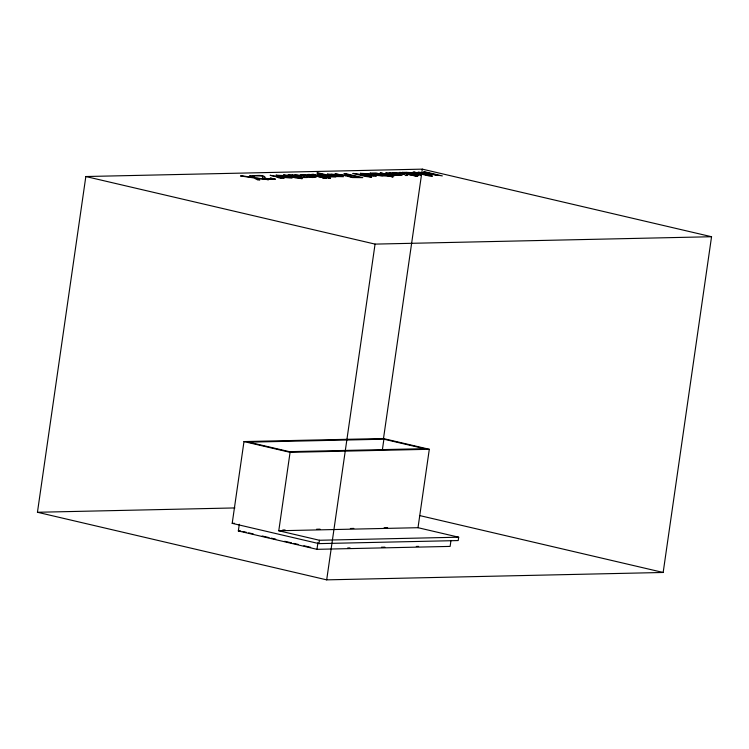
<?xml version="1.0" encoding="UTF-8"?>
<svg xmlns="http://www.w3.org/2000/svg" width="749" height="749" viewBox="0 0 749 749"><rect width="100%" height="100%" fill="white"/><g stroke="black" fill="none" stroke-linecap="round" stroke-linejoin="round"><path stroke-width="1.12" d="M37.45 512.269L85.835 176.53L422.314 169.143L711.55 236.731L663.165 572.47L326.686 579.857L37.45 512.269L234.905 507.934M418.008 527.699L458.678 537.202L458.201 540.563L318.962 543.624L232.199 523.345L243.987 441.573L383.216 438.521L429.308 449.288L418.008 527.699L278.778 530.76L290.078 452.34L429.308 449.288M450.926 540.797L450.121 546.405L316.967 549.326L238.341 530.947L239.315 524.234M316.967 549.326L317.941 542.604M318.962 543.624L319.449 540.263L458.678 537.202M326.686 579.857L375.062 244.108L711.55 236.731M383.441 438.895L422.314 169.143M382.411 449.578L383.9 439.195L424.571 448.698L289.395 451.666L248.724 442.163L383.9 439.195M232.199 523.345L234.54 523.298M238.341 530.947L240.682 530.901M282.757 529.974L285.088 529.927M316.555 529.234L320.048 529.159M350.345 528.494L353.837 528.419M384.143 527.755L387.636 527.671M347.686 547.959L350.017 547.903M381.419 547.219L384.902 547.144M416.304 546.452L418.635 546.396M85.835 176.53L375.062 244.108M243.987 441.573L290.078 452.34M419.487 515.527L663.165 572.47M278.778 530.76L319.449 540.263M243.079 531.537L246.458 532.333M248.715 532.857L253.218 533.906M262.225 536.012L268.985 537.595M271.241 538.119L275.744 539.177M284.751 541.274L291.511 542.856M293.758 543.381L298.271 544.439M303.897 545.749L310.657 547.332M299.666 175.875C293.318 177.354 291.895 173.506 299.666 175.875M413.673 173.365C407.325 174.854 405.902 171.006 413.673 173.365M327.538 174.105L329.251 175.004L331.498 174.33L337.612 175.247L330.777 175.397L336.498 176.539L343.548 176.68L335.234 174.433L327.538 174.105M386.025 172.813L387.748 173.721L389.986 173.047L396.099 173.965L389.265 174.114L394.985 175.257L402.035 175.397L393.721 173.15L386.025 172.813M372.562 173.515C387.448 178.328 386.194 173.721 372.562 173.515M289.826 177.476L284.929 177.354L278.375 175.566L282.701 175.715L289.826 177.476M374.088 175.622L369.201 175.5L362.647 173.721L366.963 173.862L374.088 175.622M275.286 179.123L267.749 179.039L262.459 177.785L262.805 176.549L261.654 175.996L252.862 175.687C255.933 175.762 265.418 174.217 265.183 178.093C266.719 179.058 276.456 179.573 270.286 178.047L275.286 179.123M317.52 174.32L326.068 176.698L335.824 177.036L318.437 172.972L316.864 173.01L323.24 174.498L317.52 174.32M345.738 175.79L352.414 177.56L362.778 177.644L345.673 173.646L343.931 173.684L351.272 175.397L345.458 175.444L335.046 173.88L345.738 175.79M302.708 175.004L304.028 175.687L300.817 175.21A5.402 0.646 8.2 0 1 300.237 174.714L307.839 175.088L316.05 177.316L312.071 177.513L306.369 176.624C322.538 178.365 307.689 174.77 302.708 175.004M320.066 174.648L325.993 176.343L331.114 176.624L324.926 174.957L320.066 174.648M370.184 173.131C377.084 177.045 386.278 175.069 393.122 176.989L375.961 172.982L370.184 173.131M281.147 178.093C277.186 178.215 278.797 176.614 270.117 175.303L284.161 178.187L280.51 177.71L281.147 178.093M391.193 175.678C387.233 175.8 388.843 174.208 380.164 172.888L394.208 175.772L390.557 175.294L391.193 175.678M292.241 174.873L288.075 174.892L301.201 177.55L307.23 177.522L305.143 176.755L303.682 176.783L304.852 177.232L303.907 177.373L298.963 176.755L302.109 176.127L298.579 175.144L292.241 174.873M406.248 172.364L402.091 172.392L415.218 175.051L421.247 175.023L419.15 174.245L417.689 174.283L418.86 174.723L417.914 174.873L412.971 174.255L416.116 173.628L412.587 172.645L406.248 172.364M276.128 175.182L283.141 177.382L291.558 178.084A6.488 0.777 8.2 0 0 292.063 177.625L283.88 175.575L276.128 175.182M360.4 173.337L367.413 175.528L375.829 176.24A6.488 0.777 8.2 0 0 376.326 175.781L368.152 173.721L360.4 173.337M341.179 176.389L334.054 175.753L339.231 175.641L341.179 176.389M399.666 175.107L392.542 174.47L397.728 174.348L399.666 175.107M348.266 175.996L352.208 177.176L359.052 177.213L353.21 175.846L348.266 175.996M283.628 174.966L295.686 177.934L302.24 178.674L287.607 175.285L283.628 174.966M353.022 173.45L365.081 176.408L371.635 177.157L357.001 173.759L353.022 173.45M242.62 175.912L240.466 175.959L253.733 177.906L257.778 179.947L259.847 179.9L256.542 178.299L268.517 179.713L255.886 177.859L251.701 175.706L249.614 175.753L253.096 177.476L242.62 175.912M309.403 174.442L307.811 174.48L321.817 177.344L309.403 174.442M313.325 174.358L311.753 174.395L330.431 178.356L313.325 174.358M394.92 172.57L392.916 172.607L404.488 174.348L405.584 175.519L407.587 175.472L406.314 174.152L417.755 176.436L400.649 172.439L399.142 172.476L404.114 173.974L394.92 172.57M414.609 172.13L412.961 172.167L430.066 176.165L432.529 176.109L421.715 172.654L442.331 175.903L425.226 171.905L423.569 171.933L438.043 175.303L418.223 172.055L428.999 175.509L414.609 172.13M324.139 177.888L322.538 177.916L326.508 178.44L324.139 177.888"/></g></svg>
